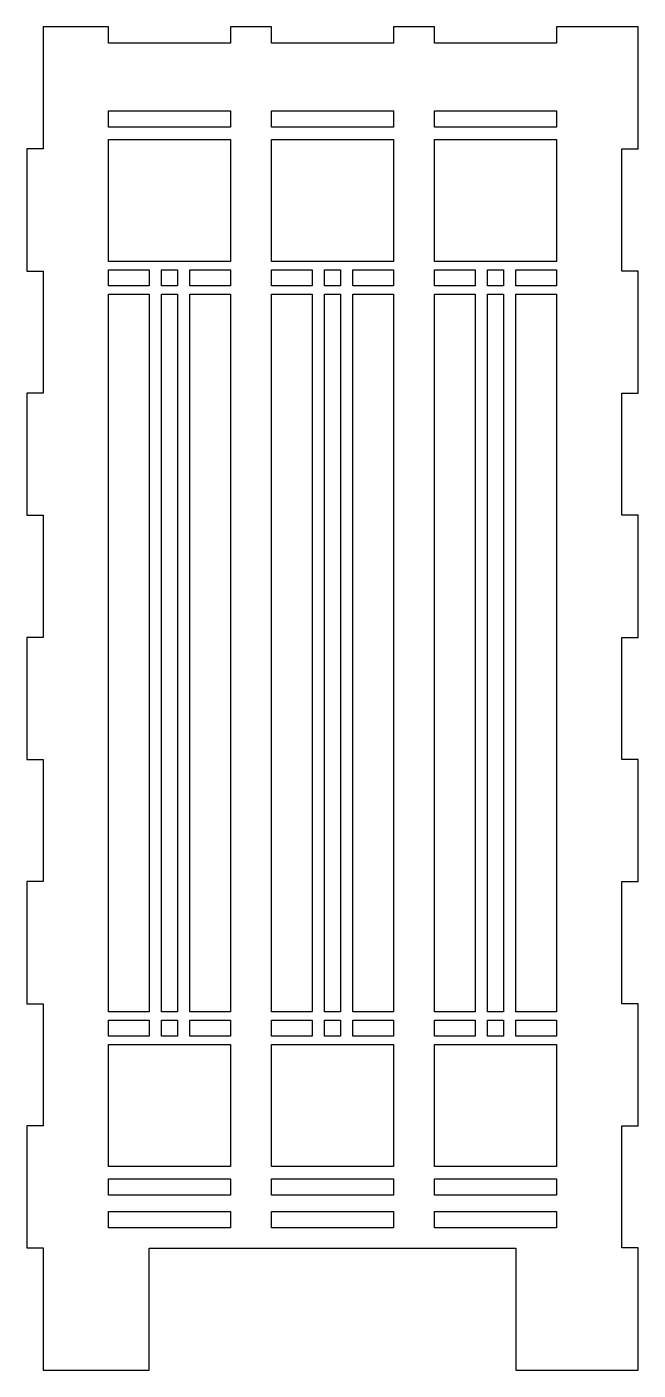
# Model space of a CAD drawing. Header units: millimetres. Extents: x -75 to 75, y -176 to 154.
import ezdxf

# ---------------------------------------------------------------- set-up
doc = ezdxf.new("R2010")
doc.units = ezdxf.units.MM

msp = doc.modelspace()

# ---------------------------------------------------------------- linework, layer by layer
for points in [[(-15, 149.83), (-15, 153.83), (-25, 153.83), (-25, 149.83), (-55, 149.83), (-55, 153.83), (-71, 153.83), (-71, 123.83), (-75, 123.83), (-75, 93.83), (-71, 93.83), (-71, 63.83), (-75, 63.83), (-75, 33.83), (-71, 33.83), (-71, 3.83), (-75, 3.83), (-75, -26.17), (-71, -26.17), (-71, -56.17), (-75, -56.17), (-75, -86.17), (-71, -86.17), (-71, -116.17), (-75, -116.17), (-75, -146.17), (-71, -146.17), (-71, -176.18), (-45, -176.18), (-45, -146.18), (45, -146.18), (45, -176.18), (75, -176.18), (75, -146.17), (71, -146.17), (71, -116.17), (75, -116.17), (75, -86.17), (71, -86.17), (71, -56.17), (75, -56.17), (75, -26.17), (71, -26.17), (71, 3.83), (75, 3.83), (75, 33.83), (71, 33.83), (71, 63.83), (75, 63.83), (75, 93.83), (71, 93.83), (71, 123.83), (75, 123.83), (75, 153.83), (55, 153.83), (55, 149.83), (25, 149.83), (25, 153.83), (15, 153.83), (15, 149.83)], [(-25, 133.18), (-25, 129.18), (-55, 129.18), (-55, 133.18)], [(-15, 129.18), (-15, 133.18), (15, 133.18), (15, 129.18)], [(55, 133.18), (55, 129.18), (25, 129.18), (25, 133.18)], [(-25, 126.18), (-25, 96.18), (-55, 96.18), (-55, 126.18)], [(-15, 96.18), (-15, 126.18), (15, 126.18), (15, 96.18)], [(55, 126.18), (55, 96.18), (25, 96.18), (25, 126.18)], [(-45, 94.17), (-45, 90.17), (-55, 90.17), (-55, 94.17)], [(-38, 94.17), (-38, 90.17), (-42, 90.17), (-42, 94.17)], [(-25, 94.17), (-25, 90.17), (-35, 90.17), (-35, 94.17)], [(-15, 90.17), (-15, 94.17), (-5, 94.17), (-5, 90.17)], [(-2, 90.17), (-2, 94.17), (2, 94.17), (2, 90.17)], [(15, 94.17), (15, 90.17), (5, 90.17), (5, 94.17)], [(35, 94.17), (35, 90.17), (25, 90.17), (25, 94.17)], [(42, 94.17), (42, 90.17), (38, 90.17), (38, 94.17)], [(55, 90.17), (45, 90.17), (45, 94.17), (55, 94.17)], [(-55, -88.15), (-55, 88.15), (-45, 88.15), (-45, -88.15)], [(-42, -88.15), (-42, 88.15), (-38, 88.15), (-38, -88.15)], [(-35, -88.15), (-35, 88.15), (-25, 88.15), (-25, -88.15)], [(-15, -88.15), (-15, 88.15), (-5, 88.15), (-5, -88.15)], [(-2, -88.15), (-2, 88.15), (2, 88.15), (2, -88.15)], [(5, -88.15), (5, 88.15), (15, 88.15), (15, -88.15)], [(35, 88.15), (35, -88.15), (25, -88.15), (25, 88.15)], [(42, 88.15), (42, -88.15), (38, -88.15), (38, 88.15)], [(55, 88.15), (55, -88.15), (45, -88.15), (45, 88.15)], [(-45, -94.17), (-55, -94.17), (-55, -90.17), (-45, -90.17)], [(-38, -94.17), (-42, -94.17), (-42, -90.17), (-38, -90.17)], [(-25, -94.17), (-35, -94.17), (-35, -90.17), (-25, -90.17)], [(-5, -94.17), (-15, -94.17), (-15, -90.17), (-5, -90.17)], [(2, -94.17), (-2, -94.17), (-2, -90.17), (2, -90.17)], [(15, -94.17), (5, -94.17), (5, -90.17), (15, -90.17)], [(25, -94.17), (25, -90.17), (35, -90.17), (35, -94.17)], [(38, -94.17), (38, -90.17), (42, -90.17), (42, -94.17)], [(45, -94.17), (45, -90.17), (55, -90.17), (55, -94.17)], [(-55, -126.18), (-55, -96.18), (-25, -96.18), (-25, -126.18)], [(15, -96.18), (15, -126.18), (-15, -126.18), (-15, -96.18)], [(25, -126.18), (25, -96.18), (55, -96.18), (55, -126.18)], [(-55, -133.18), (-55, -129.18), (-25, -129.18), (-25, -133.18)], [(-15, -133.18), (-15, -129.18), (15, -129.18), (15, -133.18)], [(25, -133.18), (25, -129.18), (55, -129.18), (55, -133.18)], [(-55, -141.18), (-55, -137.18), (-25, -137.18), (-25, -141.18)], [(-15, -141.18), (-15, -137.18), (15, -137.18), (15, -141.18)], [(25, -141.18), (25, -137.18), (55, -137.18), (55, -141.18)]]:
    msp.add_lwpolyline(points, close=True)

doc.saveas('drawing.dxf')
